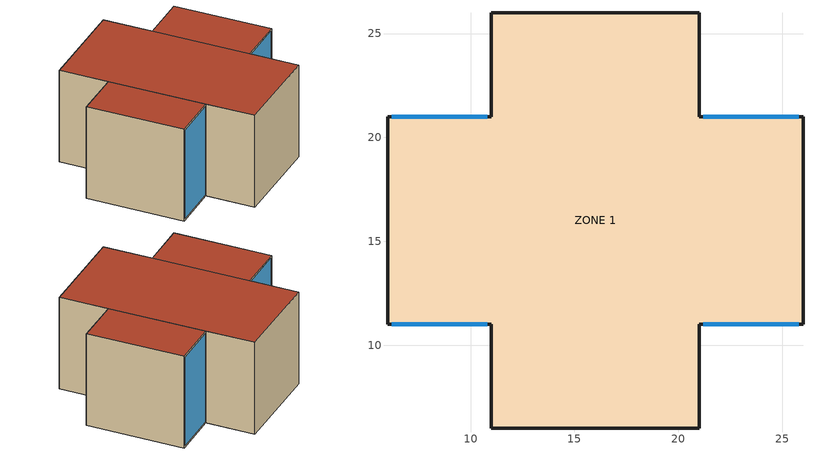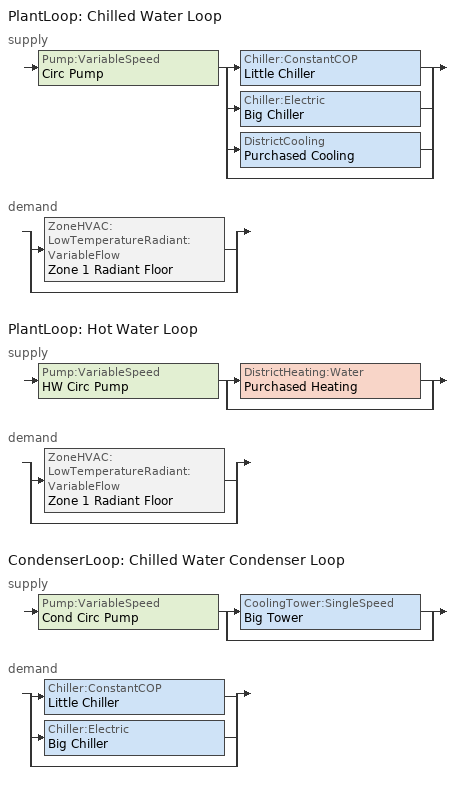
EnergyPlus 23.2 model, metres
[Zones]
ZONE 1
 floor ground (SLAB FLOOR): 21,26 21,6 11,6 11,26 z0; 26,21 26,11 21,11 21,21 z0; 11,21 11,11 6,11 6,21 z0
 wall outside (EXTERIOR): 11,6 21,6 21,11 26,11 26,21 21,21 21,26 11,26 11,21 6,21 6,11 11,11 11,6 z0:10
 window (DOUBLE PANE TINTED WINDOW): 21.2,11 25.8,11 / 25.8,21 21.2,21 / 10.8,21 6.2,21 / 6.2,11 10.8,11 z0.2:9.8
 roof outside (ROOF31): 21,26 11,26 11,6 21,6 z10; 26,21 21,21 21,11 26,11 z10; 11,21 6,21 6,11 11,11 z10
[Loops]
PlantLoop 'Chilled Water Loop'
 supply: Pump:VariableSpeed 'Circ Pump' > split
  | Chiller:ConstantCOP 'Little Chiller'
  | Chiller:Electric 'Big Chiller'
  | DistrictCooling 'Purchased Cooling'
  | bypass
 demand: split
  | ZoneHVAC:LowTemperatureRadiant:VariableFlow 'Zone 1 Radiant Floor'
  | bypass
PlantLoop 'Hot Water Loop'
 supply: Pump:VariableSpeed 'HW Circ Pump' > split
  | DistrictHeating:Water 'Purchased Heating'
  | bypass
 demand: split
  | ZoneHVAC:LowTemperatureRadiant:VariableFlow 'Zone 1 Radiant Floor'
  | bypass
CondenserLoop 'Chilled Water Condenser Loop'
 supply: Pump:VariableSpeed 'Cond Circ Pump' > split
  | CoolingTower:SingleSpeed 'Big Tower'
  | bypass
 demand: split
  | Chiller:ConstantCOP 'Little Chiller'
  | Chiller:Electric 'Big Chiller'
  | bypass
[Building]
NONE: Loads convergence tolerance value=0.04; Maximum number of warmup days=25; Minimum number of warmup days=6; North axis=0; Solar distribution=FullExterior; Temperature convergence tolerance value=0.4; Terrain=Suburbs
[Site:GroundTemperature:BuildingSurface]
20.03, 20.03, 20.13, 20.3, 20.43, 20.52, 20.62, 20.77, 20.78, 20.55, 20.44, 20.2
[Site:Location]
CHICAGO_IL_USA_WMO_725300: Elevation=190; Latitude=42; Longitude=-87.88; Time zone=-6
[SizingPeriod:DesignDay] Barometric pressure=99063; Day of month=21; Daylight saving time indicator=No; Humidity condition type=WetBulb; Rain indicator=No; Snow indicator=No; Solar model indicator=ASHRAEClearSky
Name | Daily dry bulb temperature range | Day type | Maximum dry bulb temperature | Month | Sky clearness | Wetbulb or dewpoint at maximum dry bulb | Wind direction | Wind speed
CHICAGO Ann Clg 1% Condns DB=>MWB | 10.7 | SummerDesignDay | 31.5 | 7 | 1 | 10 | 230 | 5.3
CHICAGO Ann Htg 99% Condns DB | 0 | WinterDesignDay | -17.3 | 1 | 0 | -17.3 | 270 | 4.9
[Construction]
DOUBLE PANE TINTED WINDOW: GLASS - GREY PLATE 3 / 8 IN, WinAirB1 - AIRSPACE RESISTANCE, GLASS - CLEAR PLATE 3 / 8 IN
EXTERIOR: CONCRETE - DRIED SAND AND GRAVEL 4 IN, INS - EXPANDED EXT POLYSTYRENE R12 2 IN, GYP1, GYP2, E1 - 3 / 4 IN PLASTER OR GYP BOARD
ROOF31: E2 - 1 / 2 IN SLAG OR STONE, E3 - 3 / 8 IN FELT AND MEMBRANE, B6 - 2 IN DENSE INSULATION, C12 - 2 IN HW CONCRETE
SLAB FLOOR: CONCRETE - DRIED SAND AND GRAVEL 4 IN, INS - EXPANDED EXT POLYSTYRENE R12 2 IN, GYP1, GYP2, FINISH FLOORING - TILE 1 / 16 IN
[Material] Thermal absorptance=0.9
Name | Conductivity | Density | Roughness | Solar absorptance | Specific heat | Thickness | Visible absorptance
B6 - 2 IN DENSE INSULATION | 0.0432394 | 91.30524 | VeryRough | 0.5 | 836.8 | 0.0509016 | 0.5
C12 - 2 IN HW CONCRETE | 1.729577 | 2242.585 | MediumRough | 0.65 | 836.8 | 0.0509016 | 0.65
CONCRETE - DRIED SAND AND GRAVEL 4 IN | 1.29 | 2242.58 | MediumRough | 0.6 | 830 | 0.1 | 0.6
E1 - 3 / 4 IN PLASTER OR GYP BOARD | 0.726422 | 1601.846 | Smooth | 0.92 | 836.8 | 0.01905 | 0.92
E2 - 1 / 2 IN SLAG OR STONE | 1.435549 | 881.0155 | Rough | 0.55 | 1673.6 | 0.0127102 | 0.55
E3 - 3 / 8 IN FELT AND MEMBRANE | 0.190253 | 1121.292 | Rough | 0.75 | 1673.6 | 0.00954024 | 0.75
FINISH FLOORING - TILE 1 / 16 IN | 0.17 | 1922.21 | Smooth | 0.5 | 1250 | 0.0016 | 0.5
GYP1 | 0.7845 | 1842.12 | MediumRough | 0.5 | 988 | 0.0127 | 0.5
GYP2 | 0.7845 | 1842.12 | MediumRough | 0.5 | 988 | 0.01905 | 0.5
INS - EXPANDED EXT POLYSTYRENE R12 2 IN | 0.02 | 56.06 | Rough | 0.5 | 1210 | 0.05 | 0.5
[WindowMaterial:Gas]
WinAirB1 - AIRSPACE RESISTANCE: Gas type=Air; Thickness=0.013
[WindowMaterial:Glazing] Back side infrared hemispherical emissivity=0.84; Conductivity=0.9; Front side infrared hemispherical emissivity=0.84; Infrared transmittance at normal incidence=0; Optical data type=SpectralAverage; Thickness=0.009
Name | Back side solar reflectance at normal incidence | Back side visible reflectance at normal incidence | Front side solar reflectance at normal incidence | Front side visible reflectance at normal incidence | Solar transmittance at normal incidence | Visible transmittance at normal incidence
GLASS - CLEAR PLATE 3 / 8 IN | 0.065 | 0.074 | 0.065 | 0.074 | 0.724 | 0.858
GLASS - GREY PLATE 3 / 8 IN | 0.051 | 0.055 | 0.047 | 0.05 | 0.258 | 0.276
[Chiller:ConstantCOP]
Little Chiller: Chiller flow mode=LeavingSetpointModulated; Condenser type=WaterCooled; Design chilled water flow rate=0.0039; Design condenser water flow rate=0.0011; Nominal capacity=25000; Nominal cop=2.5
[Chiller:Electric]
Big Chiller: Chilled water outlet temperature lower limit=5; Chiller flow mode=LeavingSetpointModulated; Condenser type=WaterCooled; Design chilled water flow rate=0.0039; Design chilled water outlet temperature=6.667; Design condenser fluid flow rate=0.0011; Design condenser inlet temperature=29.44; Maximum part load ratio=1; Minimum part load ratio=0.15; Nominal capacity=45000; Nominal cop=2.75; Optimum part load ratio=0.65; Temperature rise coefficient=2.682759; Coefficient 1 of capacity ratio curve=0.944836; Coefficient 1 of full load ratio curve=0.03303; Coefficient 1 of power ratio curve=1.907846; Coefficient 2 of capacity ratio curve=-0.0570088; Coefficient 2 of full load ratio curve=0.6852; Coefficient 2 of power ratio curve=-1.20499; Coefficient 3 of capacity ratio curve=-0.00185486; Coefficient 3 of full load ratio curve=0.2818; Coefficient 3 of power ratio curve=0.263462
[CondenserEquipmentList]
All Towers: Big Tower, CoolingTower:SingleSpeed
[CondenserEquipmentOperationSchemes]
Tower Loop Operation: Control scheme 1=Year Round Tower Operation; Control scheme 1 schedule=ON
[CondenserLoop]
Chilled Water Condenser Loop: Condenser equipment operation scheme=Tower Loop Operation; Condenser loop volume=Autocalculate; Fluid type=Water; Load distribution scheme=SequentialLoad; Maximum loop flow rate=0.0022; Maximum loop temperature=80; Minimum loop flow rate=0; Minimum loop temperature=10
[CoolingTower:SingleSpeed]
Big Tower: Design air flow rate=16; Design fan power=1000; Design u factor times area value=1750; Design water flow rate=0.0022; Free convection regime air flow rate=0; Free convection regime u factor times area value=0
[DesignSpecification:OutdoorAir]
SZ DSOA ZONE 1: Outdoor air flow per person=0.00944; Outdoor air flow per zone=0; Outdoor air flow per zone floor area=0; Outdoor air method=Flow/Person
[DistrictCooling]
Purchased Cooling: Nominal capacity=680000
[DistrictHeating:Water]
Purchased Heating: Nominal capacity=1000000
[PlantEquipmentList]
All Chillers: Big Chiller, Chiller:Electric, Little Chiller, Chiller:ConstantCOP
Chiller Plant: Little Chiller, Chiller:ConstantCOP
Chiller Plant and Purchased: Big Chiller, Chiller:Electric, Purchased Cooling, DistrictCooling
Purchased Only: Purchased Cooling, DistrictCooling
heating plant: Purchased Heating, DistrictHeating:Water
[PlantEquipmentOperation:CoolingLoad] Load range 1 lower limit=0
Name | Load range 1 upper limit | Range 1 equipment list | Load range 2 lower limit | Load range 2 upper limit | Load range 3 lower limit | Load range 3 upper limit | Range 2 equipment list | Range 3 equipment list
Off Peak Operation | 900000 | All Chillers
Peak Operation | 70000 | Chiller Plant | 70000 | 245000 | 245000 | 500000 | Chiller Plant and Purchased | Purchased Only
Year Round Tower Operation | 90000000 | All Towers
[PlantEquipmentOperation:HeatingLoad]
Purchased Only: Load range 1 lower limit=0; Load range 1 upper limit=1000000; Range 1 equipment list=heating plant
[PlantEquipmentOperationSchemes]
Name | Control scheme 1 | Control scheme 1 schedule | Control scheme 2 | Control scheme 2 schedule
CW Loop Operation | Peak Operation | On Peak | Off Peak Operation | Off Peak
Hot Loop Operation | Purchased Only | ON
[PlantLoop] Fluid type=Water; Load distribution scheme=Optimal; Minimum loop flow rate=0; Plant loop volume=Autocalculate
Name | Maximum loop flow rate | Maximum loop temperature | Minimum loop temperature | Plant equipment operation scheme
Chilled Water Loop | 0.0039 | 98 | 1 | CW Loop Operation
Hot Water Loop | 0.0043 | 100 | 10 | Hot Loop Operation
[Pump:VariableSpeed] Design minimum flow rate=0; Design pump head=300000; Fraction of motor inefficiencies to fluid stream=0; Motor efficiency=0.87; Pump control type=Intermittent; Coefficient 1 of the part load performance curve=1; Coefficient 2 of the part load performance curve=0; Coefficient 3 of the part load performance curve=0; Coefficient 4 of the part load performance curve=0
Name | Design maximum flow rate | Design power consumption
Circ Pump | 0.0039 | 2000
Cond Circ Pump | 0.0022 | 1000
HW Circ Pump | 0.0043 | 2000
[SetpointManager:FollowOutdoorAirTemperature]
MyCondenserControl: Control variable=Temperature; Maximum setpoint temperature=80; Minimum setpoint temperature=10; Offset temperature difference=0; Reference temperature type=OutdoorAirWetBulb; Setpoint node or nodelist=Condenser Supply Outlet Node
[SetpointManager:Scheduled] Control variable=Temperature
Name | Schedule | Setpoint node or nodelist
Big Chiller Setpoint Manager | CW Loop Temp Schedule | Big Chiller Outlet Node
Chilled Water Loop Setpoint Manager | CW Loop Temp Schedule | Chilled Water Loop Setpoint Node List
Hot Water Loop Setpoint Manager | HW Loop Temp Schedule | Hot Water Loop Setpoint Node List
Little Chiller Setpoint Manager | CW Loop Temp Schedule | Little Chiller Outlet Node
[Sizing:Plant]
Name | Design loop exit temperature | Loop design temperature difference | Loop type
Hot Water Loop | 60 | 10 | Heating
Chilled Water Loop | 6.7 | 2 | Cooling
[Sizing:Zone]
ZONE 1: Account for dedicated outdoor air system=No; Cooling design air flow method=DesignDay; Cooling design air flow rate=0; Dedicated outdoor air high setpoint temperature for design=Autosize; Dedicated outdoor air low setpoint temperature for design=Autosize; Dedicated outdoor air system control strategy=NeutralSupplyAir; Design specification outdoor air object=SZ DSOA ZONE 1; Heating design air flow method=DesignDay; Heating design air flow rate=0; Zone cooling design supply air humidity ratio=0.009; Zone cooling design supply air temperature=16; Zone cooling design supply air temperature input method=SupplyAirTemperature; Zone cooling sizing factor=0; Zone heating design supply air humidity ratio=0.004; Zone heating design supply air temperature=40; Zone heating design supply air temperature input method=SupplyAirTemperature; Zone heating sizing factor=0
[ThermostatSetpoint:SingleCooling]
Cooling Setpoint with SB: Setpoint temperature schedule=Cooling Setpoints
[ThermostatSetpoint:SingleHeating]
Heating Setpoint with SB: Setpoint temperature schedule=Heating Setpoints
[Zone]
ZONE 1: Ceiling height=Autocalculate; Multiplier=1; Type=1; Volume=Autocalculate
[ZoneControl:Thermostat]
Zone 1 Thermostat: Zone or zonelist=Zone 1; Control 1=Heating Setpoint with SB; Control 2=Cooling Setpoint with SB; Control type schedule=Zone Control Type Sched
[Zone equipment]
ZONE 1: Zone 1 Radiant Floor
[ZoneHVAC:LowTemperatureRadiant:SurfaceGroup]
Zone 1 Radiant Surfaces: Flow fraction for surface 1=0.1; Surface name 1=Zn001:Flr001; Flow fraction for surface 2=0.1; Surface name 2=Zn001:Roof001; Flow fraction for surface 3=0.1; Surface name 3=Zn001:Wall001; Flow fraction for surface 4=0.1; Surface name 4=Zn001:Wall002; Flow fraction for surface 5=0.1; Surface name 5=Zn001:Wall004; Flow fraction for surface 6=0.1; Surface name 6=Zn001:Wall006; Flow fraction for surface 7=0.1; Surface name 7=Zn001:Wall007; Flow fraction for surface 8=0.1; Surface name 8=Zn001:Wall008; Flow fraction for surface 9=0.1; Surface name 9=Zn001:Wall010; Flow fraction for surface 10=0.1; Surface name 10=Zn001:Wall012
[ZoneHVAC:LowTemperatureRadiant:VariableFlow]
Zone 1 Radiant Floor: Zone=Zone 1; Availability schedule=RadiantSysAvailSched; Cooling design capacity=Autosize; Design object=Zone 1 Radiant Floor Design; Heating design capacity=Autosize; Hydronic tubing length=400; Maximum cold water flow=0.0025; Maximum hot water flow=0.0002; Surface name or radiant surface group=Zone 1 Radiant Surfaces
[ZoneHVAC:LowTemperatureRadiant:VariableFlow:Design]
Zone 1 Radiant Floor Design: Cooling control temperature schedule=Radiant Cooling Setpoints; Cooling control throttling range=2; Cooling design capacity method=CoolingDesignCapacity; Fluid to radiant surface heat transfer model=ConvectionOnly; Heating control temperature schedule=Radiant Heating Setpoints; Heating control throttling range=2; Heating design capacity method=HeatingDesignCapacity; Hydronic tubing conductivity=0.35; Hydronic tubing inside diameter=0.012; Hydronic tubing outside diameter=0.016; Setpoint control type=HalfFlowPower; Temperature control type=MeanAirTemperature
[ZoneInfiltration:DesignFlowRate]
ZONE 1 Infil 1: Constant term coefficient=1; Design flow rate=0.35; Design flow rate calculation method=Flow/Zone; Schedule=ON; Temperature term coefficient=0; Velocity squared term coefficient=0; Velocity term coefficient=0; Zone or zonelist or space or spacelist=ZONE 1
[Schedule:Compact]
COOLING SETPOINTS: Through: 12/31, For: Weekdays Weekends Holidays CustomDay1 CustomDay2, Until: 7:00, 30, Until: 17:00, 24, Until: 24:00, 30, For: SummerDesignDay, Until: 24:00, 24, For: WinterDesignDay, Until: 24:00, 50
CW LOOP TEMP SCHEDULE: Through: 12/31, For: Alldays, Until: 24:00, 10
HEATING SETPOINTS: Through: 12/31, For: Weekdays Weekends Holidays CustomDay1 CustomDay2, Until: 7:00, 15, Until: 17:00, 20, Until: 24:00, 15, For: SummerDesignDay, Until: 24:00, 15, For: WinterDesignDay, Until: 24:00, 20
HW LOOP TEMP SCHEDULE: Through: 12/31, For: Alldays, Until: 24:00, 60
OFF PEAK: Through: 12/31, For: Alldays, Until: 9:00, 1, Until: 18:00, 0, Until: 24:00, 1
ON; RADIANTSYSAVAILSCHED: Through: 12/31, For: Alldays, Until: 24:00, 1
ON PEAK: Through: 12/31, For: Alldays, Until: 9:00, 0, Until: 18:00, 1, Until: 24:00, 0
RADIANT COOLING SETPOINTS: Through: 12/31, For: Alldays, Until: 24:00, 24
RADIANT HEATING SETPOINTS: Through: 12/31, For: Alldays, Until: 7:00, 12, Until: 17:00, 17, Until: 24:00, 12
ZONE CONTROL TYPE SCHED: Through: 3/31, For: Alldays, Until: 24:00, 1, Through: 9/30, For: Alldays, Until: 24:00, 2, Through: 12/31, For: Alldays, Until: 24:00, 1
